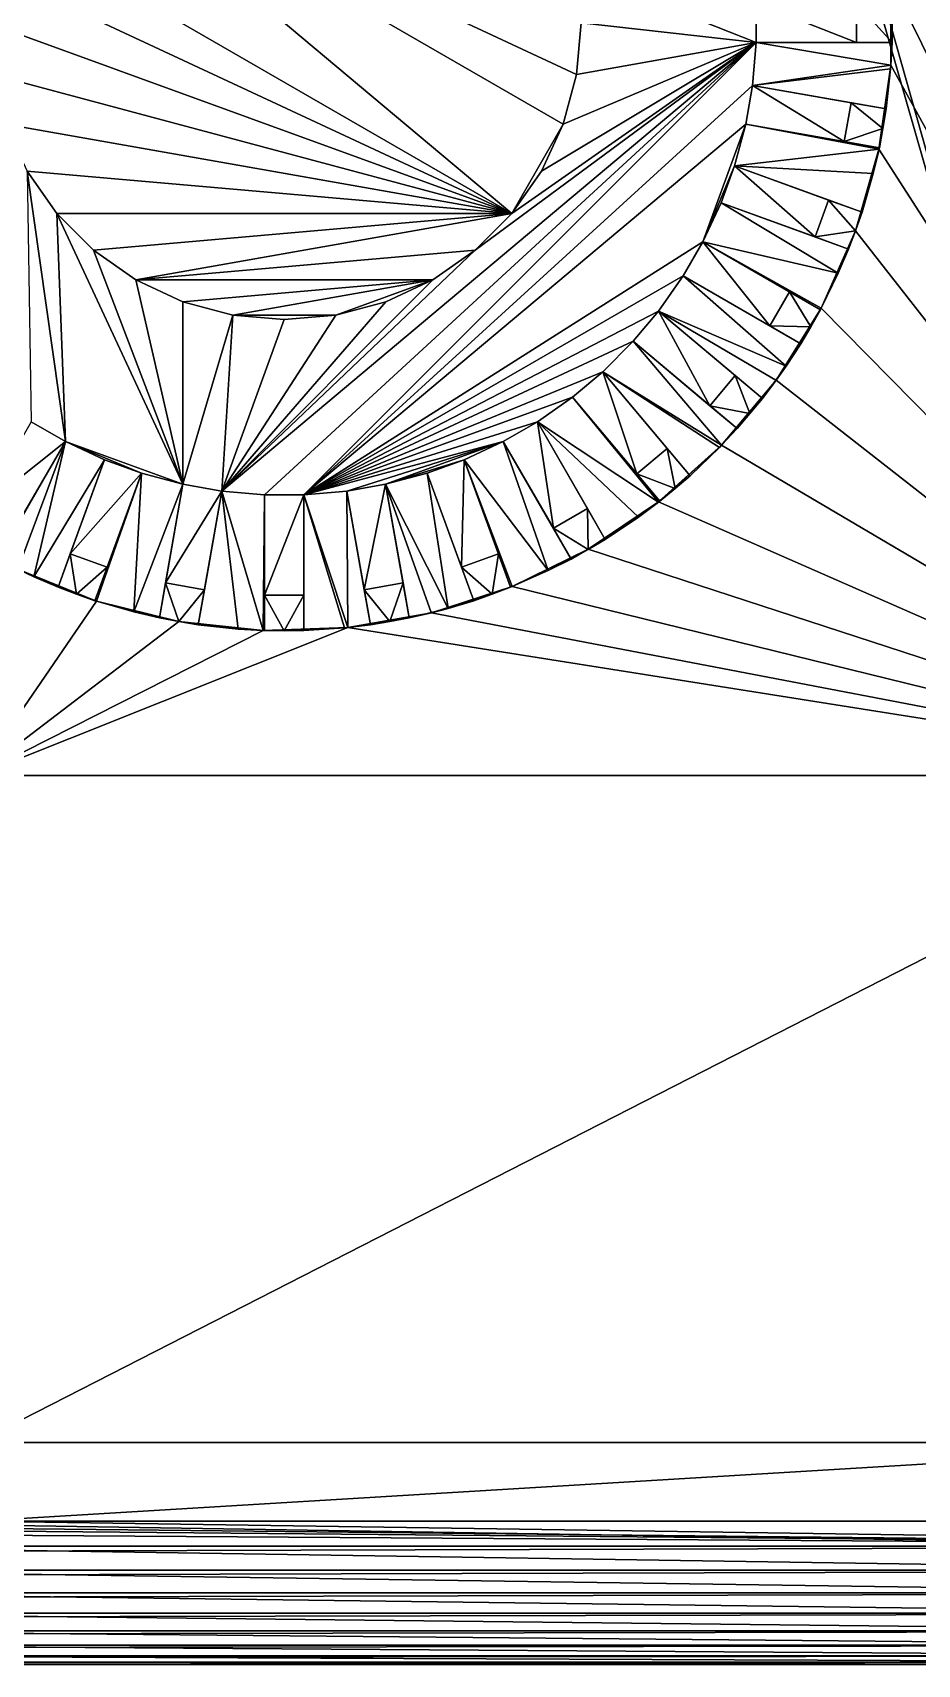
# Model space of a CAD drawing. Header units: metres. Extents: x 0 to 119, y 0 to 68.
# Drawn here: x 94.2 to 106.57, y 0 to 22.81 of the extents above; entities that cross this region are included whole.
import ezdxf

# ---------------------------------------------------------------- set-up
doc = ezdxf.new("R2010")
doc.units = ezdxf.units.M

msp = doc.modelspace()

# ---------------------------------------------------------------- linework, layer by layer
for points in [[(93.896515, 55.881092), (95.997047, 55.881767), (90.121101, 2)], [(90.121101, 2), (95.997047, 55.881767), (96.645309, 55.874252)], [(90.121101, 2), (96.645309, 55.874252), (112.121101, 2)], [(112.121101, 2), (96.645309, 55.874252), (96.868408, 55.873478)], [(112.121101, 2), (96.868408, 55.873478), (112.121101, 55.873478)], [(111.671097, 33.475002, 40), (106.200386, 23.542929, 40), (111.671097, 12.425, 40)], [(94.542015, 25.617567, 41), (93.821373, 24.369383, 41), (100.900185, 20.282431, 41)], [(100.900185, 20.282431, 41), (101.620827, 21.530617, 41), (94.542015, 25.617567, 41)], [(94.542015, 25.617567, 41), (101.620827, 21.530617, 41), (101.808052, 22.229361, 41)], [(94.542015, 25.617567, 41), (101.808052, 22.229361, 41), (101.871101, 22.949999, 41)], [(100.900185, 20.282431, 41), (93.821373, 24.369383, 41), (93.63414, 23.670639, 41)], [(100.900185, 20.282431, 41), (93.63414, 23.670639, 41), (93.571098, 22.949999, 41)], [(104.321098, 23.225, 40.799999), (101.808052, 23.670639, 40.799999), (104.321098, 22.674999, 40.799999)], [(104.321098, 22.674999, 40.799999), (101.808052, 23.670639, 40.799999), (101.871101, 22.949999, 40.799999)], [(111.671097, 12.425, 40), (106.200386, 23.542929, 40), (106.200386, 22.357071, 40)], [(106.218842, 22.675035, 40.799999), (106.200386, 22.357071, 40), (106.200386, 23.542929, 40)], [(106.218842, 22.675035, 40.799999), (106.200386, 23.542929, 40), (106.218834, 23.224964, 40.799999)], [(104.321098, 22.674999, 40.799999), (105.7211, 22.674999, 41.299999), (104.321098, 23.225, 40.799999)], [(104.321098, 23.225, 40.799999), (105.7211, 22.674999, 41.299999), (105.7211, 23.225, 41.299999)], [(105.7211, 22.674999, 41.299999), (106.218842, 22.675035, 40.799999), (105.7211, 23.225, 41.299999)], [(105.7211, 23.225, 41.299999), (106.218842, 22.675035, 40.799999), (106.218834, 23.224964, 40.799999)], [(93.571098, 22.949999, 41), (93.63414, 22.229361, 41), (100.900185, 20.282431, 41)], [(104.321098, 22.674999, 40.799999), (101.871101, 22.949999, 40.799999), (101.808052, 22.229361, 40.799999)], [(101.808052, 22.229361, 41), (101.808052, 22.229361, 40.799999), (101.871101, 22.949999, 40.799999)], [(101.808052, 22.229361, 41), (101.871101, 22.949999, 40.799999), (101.871101, 22.949999, 41)], [(104.321098, 22.674999, 40.799999), (100.388672, 19.770914, 40.799999), (96.84584, 16.402515, 40.799999)], [(104.321098, 22.674999, 40.799999), (96.84584, 16.402515, 40.799999), (97.446098, 16.349998, 40.799999)], [(97.446098, 16.349998, 40.799999), (97.996101, 16.349998, 40.799999), (104.321098, 22.674999, 40.799999)], [(104.268578, 22.074743, 40.799999), (104.321098, 22.674999, 40.799999), (97.996101, 16.349998, 40.799999)], [(100.900185, 20.282431, 40.799999), (100.388672, 19.770914, 40.799999), (104.321098, 22.674999, 40.799999)], [(104.321098, 22.674999, 40.799999), (101.315102, 20.875, 40.799999), (100.900185, 20.282431, 40.799999)], [(104.321098, 22.674999, 40.799999), (101.620827, 21.530617, 40.799999), (101.315102, 20.875, 40.799999)], [(101.808052, 22.229361, 40.799999), (101.620827, 21.530617, 40.799999), (104.321098, 22.674999, 40.799999)], [(106.200325, 22.357075, 40.799999), (104.321098, 22.674999, 40.799999), (104.268578, 22.074743, 40.799999)], [(106.200325, 22.357075, 40.799999), (106.218842, 22.675035, 40.799999), (104.321098, 22.674999, 40.799999)], [(106.218842, 22.675035, 40.799999), (105.7211, 22.674999, 41.299999), (104.321098, 22.674999, 40.799999)], [(106.200325, 22.357075, 40.799999), (106.200386, 22.357071, 40), (106.218842, 22.675035, 40.799999)], [(106.200325, 22.357075, 40.799999), (104.268578, 22.074743, 40.799999), (106.197266, 22.304621, 40.799999)], [(111.671097, 12.425, 40), (106.200386, 22.357071, 40), (106.035355, 21.182751, 40)], [(106.200386, 22.357071, 40), (106.197266, 22.304621, 40.799999), (106.035355, 21.182751, 40)], [(106.200386, 22.357071, 40), (106.200325, 22.357075, 40.799999), (106.197266, 22.304621, 40.799999)], [(93.63414, 22.229361, 41), (93.821373, 21.530617, 41), (100.900185, 20.282431, 41)], [(101.620827, 21.530617, 41), (101.620827, 21.530617, 40.799999), (101.808052, 22.229361, 40.799999)], [(101.620827, 21.530617, 41), (101.808052, 22.229361, 40.799999), (101.808052, 22.229361, 41)], [(106.197266, 22.304621, 40.799999), (104.268578, 22.074743, 40.799999), (106.137527, 21.745199, 40.799999)], [(106.035355, 21.182751, 40), (106.197266, 22.304621, 40.799999), (106.137527, 21.745199, 40.799999)], [(104.268578, 22.074743, 40.799999), (97.996101, 16.349998, 40.799999), (104.17308, 21.5331, 40.799999)], [(104.17308, 21.5331, 40.799999), (105.551811, 21.289993, 41.299999), (104.268578, 22.074743, 40.799999)], [(104.268578, 22.074743, 40.799999), (105.551811, 21.289993, 41.299999), (105.647308, 21.831636, 41.299999)], [(104.268578, 22.074743, 40.799999), (105.647308, 21.831636, 41.299999), (106.137527, 21.745199, 40.799999)], [(106.092377, 21.473919, 40.799999), (105.647308, 21.831636, 41.299999), (105.551811, 21.289993, 41.299999)], [(106.137527, 21.745199, 40.799999), (105.647308, 21.831636, 41.299999), (106.092377, 21.473919, 40.799999)], [(106.035355, 21.182751, 40), (106.137527, 21.745199, 40.799999), (106.092377, 21.473919, 40.799999)], [(100.900185, 20.282431, 41), (93.821373, 21.530617, 41), (94.12709, 20.875, 41)], [(97.996101, 16.349998, 40.799999), (103.574364, 19.888157, 40.799999), (104.17308, 21.5331, 40.799999)], [(100.900185, 20.282431, 41), (101.315102, 20.875, 41), (101.620827, 21.530617, 41)], [(101.315102, 20.875, 41), (101.315102, 20.875, 40.799999), (101.620827, 21.530617, 40.799999)], [(101.315102, 20.875, 41), (101.620827, 21.530617, 40.799999), (101.620827, 21.530617, 41)], [(104.17308, 21.5331, 40.799999), (103.574364, 19.888157, 40.799999), (104.01712, 20.951082, 40.799999)], [(104.17308, 21.5331, 40.799999), (104.01712, 20.951082, 40.799999), (106.037041, 21.182354, 40.799999)], [(106.037041, 21.182354, 40.799999), (106.042023, 21.203556, 40.799999), (104.17308, 21.5331, 40.799999)], [(106.042023, 21.203556, 40.799999), (105.551811, 21.289993, 41.299999), (104.17308, 21.5331, 40.799999)], [(106.092377, 21.473919, 40.799999), (105.551811, 21.289993, 41.299999), (106.042023, 21.203556, 40.799999)], [(106.092377, 21.473919, 40.799999), (106.042023, 21.203556, 40.799999), (106.035355, 21.182751, 40)], [(106.037041, 21.182354, 40.799999), (104.01712, 20.951082, 40.799999), (105.957397, 20.843306, 40.799999)], [(106.035355, 21.182751, 40), (105.708488, 20.04283, 40), (111.671097, 12.425, 40)], [(105.800453, 20.302006, 40.799999), (105.708488, 20.04283, 40), (106.035355, 21.182751, 40)], [(105.800453, 20.302006, 40.799999), (106.035355, 21.182751, 40), (105.957397, 20.843306, 40.799999)], [(106.035355, 21.182751, 40), (106.037041, 21.182354, 40.799999), (105.957397, 20.843306, 40.799999)], [(106.035355, 21.182751, 40), (106.042023, 21.203556, 40.799999), (106.037041, 21.182354, 40.799999)], [(94.659256, 17.096731, 40.799999), (94.542015, 20.282431, 40.799999), (94.12709, 20.875, 40.799999)], [(94.659256, 17.096731, 40.799999), (94.12709, 20.875, 40.799999), (94.182938, 17.371733, 40.799999)], [(94.12709, 20.875, 41), (94.12709, 20.875, 40.799999), (94.542015, 20.282431, 40.799999)], [(94.12709, 20.875, 41), (94.542015, 20.282431, 40.799999), (94.542015, 20.282431, 41)], [(100.900185, 20.282431, 41), (94.12709, 20.875, 41), (94.542015, 20.282431, 41)], [(100.900185, 20.282431, 41), (100.900185, 20.282431, 40.799999), (101.315102, 20.875, 40.799999)], [(100.900185, 20.282431, 41), (101.315102, 20.875, 40.799999), (101.315102, 20.875, 41)], [(103.574364, 19.888157, 40.799999), (103.82901, 20.434252, 40.799999), (104.01712, 20.951082, 40.799999)], [(103.82901, 20.434252, 40.799999), (105.144585, 19.955423, 41.299999), (104.01712, 20.951082, 40.799999)], [(104.01712, 20.951082, 40.799999), (105.800453, 20.302006, 40.799999), (105.957397, 20.843306, 40.799999)], [(104.01712, 20.951082, 40.799999), (105.144585, 19.955423, 41.299999), (105.332695, 20.472254, 41.299999)], [(104.01712, 20.951082, 40.799999), (105.332695, 20.472254, 41.299999), (105.800453, 20.302006, 40.799999)], [(105.466682, 19.44886, 40.799999), (103.82901, 20.434252, 40.799999), (103.574364, 19.888157, 40.799999)], [(105.612335, 19.785175, 40.799999), (103.82901, 20.434252, 40.799999), (105.466682, 19.44886, 40.799999)], [(105.612335, 19.785175, 40.799999), (105.144585, 19.955423, 41.299999), (103.82901, 20.434252, 40.799999)], [(105.708557, 20.042805, 40.799999), (105.332695, 20.472254, 41.299999), (105.144585, 19.955423, 41.299999)], [(105.800453, 20.302006, 40.799999), (105.332695, 20.472254, 41.299999), (105.708557, 20.042805, 40.799999)], [(96.304192, 16.498022, 40.799999), (95.053528, 19.770914, 40.799999), (94.542015, 20.282431, 40.799999)], [(96.304192, 16.498022, 40.799999), (94.542015, 20.282431, 40.799999), (94.659256, 17.096731, 40.799999)], [(94.542015, 20.282431, 41), (94.542015, 20.282431, 40.799999), (95.053528, 19.770914, 40.799999)], [(94.542015, 20.282431, 41), (95.053528, 19.770914, 40.799999), (95.053528, 19.770914, 41)], [(95.053528, 19.770914, 41), (100.900185, 20.282431, 41), (94.542015, 20.282431, 41)], [(95.646095, 19.355993, 41), (100.900185, 20.282431, 41), (95.053528, 19.770914, 41)], [(95.646095, 19.355993, 41), (100.388672, 19.770914, 41), (100.900185, 20.282431, 41)], [(100.388672, 19.770914, 41), (100.388672, 19.770914, 40.799999), (100.900185, 20.282431, 40.799999)], [(100.388672, 19.770914, 41), (100.900185, 20.282431, 40.799999), (100.900185, 20.282431, 41)], [(105.708557, 20.042805, 40.799999), (105.708488, 20.04283, 40), (105.800453, 20.302006, 40.799999)], [(97.996101, 16.349998, 40.799999), (103.299362, 19.411842, 40.799999), (103.574364, 19.888157, 40.799999)], [(103.299362, 19.411842, 40.799999), (104.511795, 18.711843, 41.299999), (103.574364, 19.888157, 40.799999)], [(105.466682, 19.44886, 40.799999), (103.574364, 19.888157, 40.799999), (105.227448, 18.958857, 40.799999)], [(105.227448, 18.958857, 40.799999), (103.574364, 19.888157, 40.799999), (105.217888, 18.93927, 40.799999)], [(103.574364, 19.888157, 40.799999), (104.511795, 18.711843, 41.299999), (104.786797, 19.188156, 41.299999)], [(103.574364, 19.888157, 40.799999), (104.786797, 19.188156, 41.299999), (105.217888, 18.93927, 40.799999)], [(105.708557, 20.042805, 40.799999), (105.144585, 19.955423, 41.299999), (105.612335, 19.785175, 40.799999)], [(105.708488, 20.04283, 40), (105.226151, 18.959492, 40), (111.671097, 12.425, 40)], [(105.708488, 20.04283, 40), (105.466682, 19.44886, 40.799999), (105.226151, 18.959492, 40)], [(105.708488, 20.04283, 40), (105.612335, 19.785175, 40.799999), (105.466682, 19.44886, 40.799999)], [(105.708557, 20.042805, 40.799999), (105.612335, 19.785175, 40.799999), (105.708488, 20.04283, 40)], [(95.646095, 19.355993, 40.799999), (95.053528, 19.770914, 40.799999), (96.304192, 16.498022, 40.799999)], [(95.053528, 19.770914, 41), (95.053528, 19.770914, 40.799999), (95.646095, 19.355993, 40.799999)], [(95.053528, 19.770914, 41), (95.646095, 19.355993, 40.799999), (95.646095, 19.355993, 41)], [(99.796104, 19.355993, 41), (100.388672, 19.770914, 41), (95.646095, 19.355993, 41)], [(100.388672, 19.770914, 40.799999), (99.796104, 19.355993, 40.799999), (96.84584, 16.402515, 40.799999)], [(99.796104, 19.355993, 41), (99.796104, 19.355993, 40.799999), (100.388672, 19.770914, 40.799999)], [(99.796104, 19.355993, 41), (100.388672, 19.770914, 40.799999), (100.388672, 19.770914, 41)], [(102.953758, 18.918264, 40.799999), (103.299362, 19.411842, 40.799999), (97.996101, 16.349998, 40.799999)], [(102.953758, 18.918264, 40.799999), (104.738747, 18.151075, 40.799999), (103.299362, 19.411842, 40.799999)], [(104.738747, 18.151075, 40.799999), (104.942886, 18.462955, 40.799999), (103.299362, 19.411842, 40.799999)], [(104.942886, 18.462955, 40.799999), (104.511795, 18.711843, 41.299999), (103.299362, 19.411842, 40.799999)], [(105.226151, 18.959492, 40), (105.466682, 19.44886, 40.799999), (105.227448, 18.958857, 40.799999)], [(96.304192, 16.498022, 40.799999), (96.30172, 19.050276, 40.799999), (95.646095, 19.355993, 40.799999)], [(95.646095, 19.355993, 41), (95.646095, 19.355993, 40.799999), (96.30172, 19.050276, 40.799999)], [(95.646095, 19.355993, 41), (96.30172, 19.050276, 40.799999), (96.30172, 19.050276, 41)], [(96.30172, 19.050276, 41), (99.796104, 19.355993, 41), (95.646095, 19.355993, 41)], [(97.000458, 18.863049, 41), (99.796104, 19.355993, 41), (96.30172, 19.050276, 41)], [(96.84584, 16.402515, 40.799999), (99.796104, 19.355993, 40.799999), (99.14048, 19.050276, 40.799999)], [(97.000458, 18.863049, 41), (98.441734, 18.863049, 41), (99.796104, 19.355993, 41)], [(98.441734, 18.863049, 41), (99.14048, 19.050276, 41), (99.796104, 19.355993, 41)], [(99.14048, 19.050276, 41), (99.14048, 19.050276, 40.799999), (99.796104, 19.355993, 40.799999)], [(99.14048, 19.050276, 41), (99.796104, 19.355993, 40.799999), (99.796104, 19.355993, 41)], [(105.082588, 18.699844, 40.799999), (104.786797, 19.188156, 41.299999), (104.511795, 18.711843, 41.299999)], [(105.217888, 18.93927, 40.799999), (104.786797, 19.188156, 41.299999), (105.082588, 18.699844, 40.799999)], [(96.304192, 16.498022, 40.799999), (97.000458, 18.863049, 40.799999), (96.30172, 19.050276, 40.799999)], [(96.30172, 19.050276, 41), (96.30172, 19.050276, 40.799999), (97.000458, 18.863049, 40.799999)], [(96.30172, 19.050276, 41), (97.000458, 18.863049, 40.799999), (97.000458, 18.863049, 41)], [(96.84584, 16.402515, 40.799999), (99.14048, 19.050276, 40.799999), (98.441734, 18.863049, 40.799999)], [(98.441734, 18.863049, 41), (98.441734, 18.863049, 40.799999), (99.14048, 19.050276, 40.799999)], [(98.441734, 18.863049, 41), (99.14048, 19.050276, 40.799999), (99.14048, 19.050276, 41)], [(111.671097, 12.425, 40), (105.226151, 18.959492, 40), (104.597748, 17.953827, 40)], [(105.226151, 18.959492, 40), (104.738747, 18.151075, 40.799999), (104.597748, 17.953827, 40)], [(105.226151, 18.959492, 40), (104.942886, 18.462955, 40.799999), (104.738747, 18.151075, 40.799999)], [(105.082588, 18.699844, 40.799999), (104.942886, 18.462955, 40.799999), (105.226151, 18.959492, 40)], [(105.226151, 18.959492, 40), (105.217888, 18.93927, 40.799999), (105.082588, 18.699844, 40.799999)], [(105.226151, 18.959492, 40), (105.227448, 18.958857, 40.799999), (105.217888, 18.93927, 40.799999)], [(96.84584, 16.402515, 40.799999), (97.000458, 18.863049, 40.799999), (96.304192, 16.498022, 40.799999)], [(98.441734, 18.863049, 40.799999), (97.7211, 18.799999, 40.799999), (96.84584, 16.402515, 40.799999)], [(96.84584, 16.402515, 40.799999), (97.7211, 18.799999, 40.799999), (97.000458, 18.863049, 40.799999)], [(97.000458, 18.863049, 41), (97.000458, 18.863049, 40.799999), (97.7211, 18.799999, 40.799999)], [(97.000458, 18.863049, 41), (97.7211, 18.799999, 40.799999), (97.7211, 18.799999, 41)], [(97.7211, 18.799999, 41), (98.441734, 18.863049, 41), (97.000458, 18.863049, 41)], [(97.7211, 18.799999, 41), (97.7211, 18.799999, 40.799999), (98.441734, 18.863049, 40.799999)], [(97.7211, 18.799999, 41), (98.441734, 18.863049, 40.799999), (98.441734, 18.863049, 41)], [(97.996101, 16.349998, 40.799999), (102.600227, 18.496941, 40.799999), (102.953758, 18.918264, 40.799999)], [(102.600227, 18.496941, 40.799999), (103.672684, 17.597036, 41.299999), (102.953758, 18.918264, 40.799999)], [(102.953758, 18.918264, 40.799999), (104.407532, 17.698399, 40.799999), (104.595589, 17.955406, 40.799999)], [(104.595589, 17.955406, 40.799999), (104.738747, 18.151075, 40.799999), (102.953758, 18.918264, 40.799999)], [(102.953758, 18.918264, 40.799999), (103.672684, 17.597036, 41.299999), (104.026222, 18.018362, 41.299999)], [(102.953758, 18.918264, 40.799999), (104.026222, 18.018362, 41.299999), (104.407532, 17.698399, 40.799999)], [(105.082588, 18.699844, 40.799999), (104.511795, 18.711843, 41.299999), (104.942886, 18.462955, 40.799999)], [(102.174164, 18.070873, 40.799999), (102.600227, 18.496941, 40.799999), (97.996101, 16.349998, 40.799999)], [(102.174164, 18.070873, 40.799999), (103.835121, 17.045753, 40.799999), (102.600227, 18.496941, 40.799999)], [(103.835121, 17.045753, 40.799999), (104.054001, 17.277073, 40.799999), (102.600227, 18.496941, 40.799999)], [(104.054001, 17.277073, 40.799999), (103.672684, 17.597036, 41.299999), (102.600227, 18.496941, 40.799999)], [(97.996101, 16.349998, 40.799999), (101.752831, 17.71734, 40.799999), (102.174164, 18.070873, 40.799999)], [(101.752831, 17.71734, 40.799999), (102.652733, 16.644878, 41.299999), (102.174164, 18.070873, 40.799999)], [(102.174164, 18.070873, 40.799999), (103.394028, 16.617094, 40.799999), (103.805748, 17.014715, 40.799999)], [(103.805748, 17.014715, 40.799999), (103.835121, 17.045753, 40.799999), (102.174164, 18.070873, 40.799999)], [(102.174164, 18.070873, 40.799999), (102.652733, 16.644878, 41.299999), (103.074059, 16.998409, 41.299999)], [(102.174164, 18.070873, 40.799999), (103.074059, 16.998409, 41.299999), (103.394028, 16.617094, 40.799999)], [(104.597748, 17.953827, 40), (104.738747, 18.151075, 40.799999), (104.595589, 17.955406, 40.799999)], [(104.232628, 17.486179, 40.799999), (104.026222, 18.018362, 41.299999), (103.672684, 17.597036, 41.299999)], [(111.671097, 12.425, 40), (104.597748, 17.953827, 40), (103.835487, 17.045404, 40)], [(104.597748, 17.953827, 40), (104.054001, 17.277073, 40.799999), (103.835487, 17.045404, 40)], [(104.407532, 17.698399, 40.799999), (104.026222, 18.018362, 41.299999), (104.232628, 17.486179, 40.799999)], [(104.597748, 17.953827, 40), (104.232628, 17.486179, 40.799999), (104.054001, 17.277073, 40.799999)], [(104.407532, 17.698399, 40.799999), (104.232628, 17.486179, 40.799999), (104.597748, 17.953827, 40)], [(104.597748, 17.953827, 40), (104.595589, 17.955406, 40.799999), (104.407532, 17.698399, 40.799999)], [(101.259254, 17.371733, 40.799999), (101.752831, 17.71734, 40.799999), (97.996101, 16.349998, 40.799999)], [(101.259254, 17.371733, 40.799999), (102.955254, 16.250523, 40.799999), (101.752831, 17.71734, 40.799999)], [(102.955254, 16.250523, 40.799999), (102.972702, 16.263559, 40.799999), (101.752831, 17.71734, 40.799999)], [(102.972702, 16.263559, 40.799999), (102.652733, 16.644878, 41.299999), (101.752831, 17.71734, 40.799999)], [(104.232628, 17.486179, 40.799999), (103.672684, 17.597036, 41.299999), (104.054001, 17.277073, 40.799999)], [(94.182938, 17.371733, 40.799999), (93.482941, 16.159296, 41.299999), (94.659256, 17.096731, 40.799999)], [(97.996101, 16.349998, 40.799999), (100.782944, 17.096731, 40.799999), (101.259254, 17.371733, 40.799999)], [(100.782944, 17.096731, 40.799999), (101.482941, 15.884297, 41.299999), (101.259254, 17.371733, 40.799999)], [(101.259254, 17.371733, 40.799999), (102.208138, 15.728211, 40.799999), (102.67337, 16.039829, 40.799999)], [(102.67337, 16.039829, 40.799999), (102.955254, 16.250523, 40.799999), (101.259254, 17.371733, 40.799999)], [(101.259254, 17.371733, 40.799999), (101.482941, 15.884297, 41.299999), (101.959259, 16.159296, 41.299999)], [(101.259254, 17.371733, 40.799999), (101.959259, 16.159296, 41.299999), (102.208138, 15.728211, 40.799999)], [(103.835487, 17.045404, 40), (104.054001, 17.277073, 40.799999), (103.835121, 17.045753, 40.799999)], [(94.659256, 17.096731, 40.799999), (93.482941, 16.159296, 41.299999), (93.959259, 15.884297, 41.299999)], [(93.710365, 15.453211, 40.799999), (93.996521, 15.313499, 40.799999), (94.659256, 17.096731, 40.799999)], [(94.659256, 17.096731, 40.799999), (93.959259, 15.884297, 41.299999), (93.710365, 15.453211, 40.799999)], [(94.659256, 17.096731, 40.799999), (93.996521, 15.313499, 40.799999), (94.219955, 15.204416, 40.799999)], [(95.205353, 16.842085, 40.799999), (94.659256, 17.096731, 40.799999), (94.219955, 15.204416, 40.799999)], [(95.722183, 16.653975, 40.799999), (96.304192, 16.498022, 40.799999), (94.659256, 17.096731, 40.799999)], [(95.722183, 16.653975, 40.799999), (94.659256, 17.096731, 40.799999), (95.205353, 16.842085, 40.799999)], [(97.996101, 16.349998, 40.799999), (98.596352, 16.402515, 40.799999), (100.782944, 17.096731, 40.799999)], [(98.596352, 16.402515, 40.799999), (99.138, 16.498022, 40.799999), (100.782944, 17.096731, 40.799999)], [(100.236847, 16.842085, 40.799999), (100.782944, 17.096731, 40.799999), (99.138, 16.498022, 40.799999)], [(101.409721, 15.291605, 40.799999), (100.782944, 17.096731, 40.799999), (100.236847, 16.842085, 40.799999)], [(101.409721, 15.291605, 40.799999), (101.731827, 15.453211, 40.799999), (100.782944, 17.096731, 40.799999)], [(101.731827, 15.453211, 40.799999), (101.482941, 15.884297, 41.299999), (100.782944, 17.096731, 40.799999)], [(103.184906, 16.438482, 40.799999), (103.074059, 16.998409, 41.299999), (102.652733, 16.644878, 41.299999)], [(111.671097, 12.425, 40), (103.835487, 17.045404, 40), (102.954224, 16.251909, 40)], [(103.805748, 17.014715, 40.799999), (102.954224, 16.251909, 40), (103.835487, 17.045404, 40)], [(103.394028, 16.617094, 40.799999), (102.954224, 16.251909, 40), (103.805748, 17.014715, 40.799999)], [(103.394028, 16.617094, 40.799999), (103.074059, 16.998409, 41.299999), (103.184906, 16.438482, 40.799999)], [(103.835487, 17.045404, 40), (103.835121, 17.045753, 40.799999), (103.805748, 17.014715, 40.799999)], [(95.205353, 16.842085, 40.799999), (94.219955, 15.204416, 40.799999), (94.556274, 15.058759, 40.799999)], [(94.556274, 15.058759, 40.799999), (94.726517, 15.526514, 41.299999), (95.205353, 16.842085, 40.799999)], [(95.205353, 16.842085, 40.799999), (94.726517, 15.526514, 41.299999), (95.722183, 16.653975, 40.799999)], [(95.722183, 16.653975, 40.799999), (94.726517, 15.526514, 41.299999), (95.243347, 15.338403, 41.299999)], [(95.073105, 14.870648, 40.799999), (95.09404, 14.864582, 40.799999), (95.722183, 16.653975, 40.799999)], [(95.722183, 16.653975, 40.799999), (95.243347, 15.338403, 41.299999), (95.073105, 14.870648, 40.799999)], [(95.722183, 16.653975, 40.799999), (95.09404, 14.864582, 40.799999), (95.614342, 14.713795, 40.799999)], [(95.614342, 14.713795, 40.799999), (96.304192, 16.498022, 40.799999), (95.722183, 16.653975, 40.799999)], [(100.236847, 16.842085, 40.799999), (99.138, 16.498022, 40.799999), (99.720016, 16.653975, 40.799999)], [(99.720016, 16.653975, 40.799999), (99.138, 16.498022, 40.799999), (100.011894, 14.763345, 40.799999)], [(99.720016, 16.653975, 40.799999), (100.198845, 15.338403, 41.299999), (100.236847, 16.842085, 40.799999)], [(99.720016, 16.653975, 40.799999), (100.011894, 14.763345, 40.799999), (100.369095, 14.870648, 40.799999)], [(100.369095, 14.870648, 40.799999), (100.198845, 15.338403, 41.299999), (99.720016, 16.653975, 40.799999)], [(100.236847, 16.842085, 40.799999), (100.198845, 15.338403, 41.299999), (100.715675, 15.526514, 41.299999)], [(100.885925, 15.058759, 40.799999), (100.905846, 15.067614, 40.799999), (100.236847, 16.842085, 40.799999)], [(100.236847, 16.842085, 40.799999), (100.905846, 15.067614, 40.799999), (101.409721, 15.291605, 40.799999)], [(100.236847, 16.842085, 40.799999), (100.715675, 15.526514, 41.299999), (100.885925, 15.058759, 40.799999)], [(95.614342, 14.713795, 40.799999), (95.974655, 14.629078, 40.799999), (96.304192, 16.498022, 40.799999)], [(95.974655, 14.629078, 40.799999), (96.061096, 15.119291, 41.299999), (96.304192, 16.498022, 40.799999)], [(96.304192, 16.498022, 40.799999), (96.061096, 15.119291, 41.299999), (96.84584, 16.402515, 40.799999)], [(98.596352, 16.402515, 40.799999), (98.839462, 15.023785, 41.299999), (99.138, 16.498022, 40.799999)], [(99.138, 16.498022, 40.799999), (98.839462, 15.023785, 41.299999), (99.381104, 15.119291, 41.299999)], [(99.467545, 14.629078, 40.799999), (99.776733, 14.70534, 40.799999), (99.138, 16.498022, 40.799999)], [(99.138, 16.498022, 40.799999), (99.776733, 14.70534, 40.799999), (100.011894, 14.763345, 40.799999)], [(99.138, 16.498022, 40.799999), (99.381104, 15.119291, 41.299999), (99.467545, 14.629078, 40.799999)], [(103.184906, 16.438482, 40.799999), (102.652733, 16.644878, 41.299999), (102.972702, 16.263559, 40.799999)], [(103.394028, 16.617094, 40.799999), (103.184906, 16.438482, 40.799999), (102.954224, 16.251909, 40)], [(102.954224, 16.251909, 40), (103.184906, 16.438482, 40.799999), (102.972702, 16.263559, 40.799999)], [(96.84584, 16.402515, 40.799999), (96.061096, 15.119291, 41.299999), (96.602737, 15.023785, 41.299999)], [(97.07618, 14.473912, 40.799999), (96.84584, 16.402515, 40.799999), (96.516296, 14.533572, 40.799999)], [(96.84584, 16.402515, 40.799999), (96.602737, 15.023785, 41.299999), (96.516296, 14.533572, 40.799999)], [(97.424355, 14.4535, 40.799999), (96.84584, 16.402515, 40.799999), (97.07618, 14.473912, 40.799999)], [(97.446098, 16.349998, 40.799999), (96.84584, 16.402515, 40.799999), (97.424355, 14.4535, 40.799999)], [(97.446098, 16.349998, 40.799999), (97.424355, 14.4535, 40.799999), (97.446098, 14.452225, 40.799999)], [(97.446098, 16.349998, 40.799999), (97.446098, 14.95, 41.299999), (97.996101, 16.349998, 40.799999)], [(97.996101, 16.349998, 40.799999), (97.446098, 14.95, 41.299999), (97.996101, 14.95, 41.299999)], [(97.446098, 14.452225, 40.799999), (97.446098, 14.95, 41.299999), (97.446098, 16.349998, 40.799999)], [(98.609612, 14.496352, 40.799999), (98.596352, 16.402515, 40.799999), (97.996101, 16.349998, 40.799999)], [(98.609612, 14.496352, 40.799999), (97.996101, 16.349998, 40.799999), (98.562492, 14.490808, 40.799999)], [(98.562492, 14.490808, 40.799999), (97.996101, 16.349998, 40.799999), (97.996101, 14.452225, 40.799999)], [(97.996101, 16.349998, 40.799999), (97.996101, 14.95, 41.299999), (97.996101, 14.452225, 40.799999)], [(98.609612, 14.496352, 40.799999), (98.925903, 14.533572, 40.799999), (98.596352, 16.402515, 40.799999)], [(98.925903, 14.533572, 40.799999), (98.839462, 15.023785, 41.299999), (98.596352, 16.402515, 40.799999)], [(102.954224, 16.251909, 40), (101.9711, 15.588783, 40), (111.671097, 12.425, 40)], [(102.954224, 16.251909, 40), (102.208138, 15.728211, 40.799999), (101.9711, 15.588783, 40)], [(102.954224, 16.251909, 40), (102.67337, 16.039829, 40.799999), (102.208138, 15.728211, 40.799999)], [(102.955254, 16.250523, 40.799999), (102.67337, 16.039829, 40.799999), (102.954224, 16.251909, 40)], [(102.954224, 16.251909, 40), (102.972702, 16.263559, 40.799999), (102.955254, 16.250523, 40.799999)], [(101.971252, 15.588506, 40.799999), (101.959259, 16.159296, 41.299999), (101.482941, 15.884297, 41.299999)], [(102.208138, 15.728211, 40.799999), (101.959259, 16.159296, 41.299999), (101.971252, 15.588506, 40.799999)], [(101.971252, 15.588506, 40.799999), (101.482941, 15.884297, 41.299999), (101.731827, 15.453211, 40.799999)], [(94.813904, 14.962549, 40.799999), (94.726517, 15.526514, 41.299999), (94.556274, 15.058759, 40.799999)], [(94.813904, 14.962549, 40.799999), (95.243347, 15.338403, 41.299999), (94.726517, 15.526514, 41.299999)], [(100.628288, 14.962561, 40.799999), (100.715675, 15.526514, 41.299999), (100.198845, 15.338403, 41.299999)], [(100.885925, 15.058759, 40.799999), (100.715675, 15.526514, 41.299999), (100.628288, 14.962561, 40.799999)], [(111.671097, 12.425, 40), (101.9711, 15.588783, 40), (100.905258, 15.068937, 40)], [(101.409721, 15.291605, 40.799999), (100.905258, 15.068937, 40), (101.9711, 15.588783, 40)], [(101.409721, 15.291605, 40.799999), (101.9711, 15.588783, 40), (101.731827, 15.453211, 40.799999)], [(101.9711, 15.588783, 40), (101.971252, 15.588506, 40.799999), (101.731827, 15.453211, 40.799999)], [(101.9711, 15.588783, 40), (102.208138, 15.728211, 40.799999), (101.971252, 15.588506, 40.799999)], [(93.421104, 12.425, 40), (95.09446, 14.866019, 40), (93.994942, 15.31025, 40)], [(93.994942, 15.31025, 40), (94.219955, 15.204416, 40.799999), (93.996521, 15.313499, 40.799999)], [(95.09446, 14.866019, 40), (94.219955, 15.204416, 40.799999), (93.994942, 15.31025, 40)], [(95.073105, 14.870648, 40.799999), (95.243347, 15.338403, 41.299999), (94.813904, 14.962549, 40.799999)], [(100.628288, 14.962561, 40.799999), (100.198845, 15.338403, 41.299999), (100.369095, 14.870648, 40.799999)], [(100.905846, 15.067614, 40.799999), (100.905258, 15.068937, 40), (101.409721, 15.291605, 40.799999)], [(95.09446, 14.866019, 40), (94.556274, 15.058759, 40.799999), (94.219955, 15.204416, 40.799999)], [(94.813904, 14.962549, 40.799999), (94.556274, 15.058759, 40.799999), (95.09446, 14.866019, 40)], [(96.245018, 14.578753, 40.799999), (96.061096, 15.119291, 41.299999), (95.974655, 14.629078, 40.799999)], [(96.245018, 14.578753, 40.799999), (96.602737, 15.023785, 41.299999), (96.061096, 15.119291, 41.299999)], [(99.197182, 14.578748, 40.799999), (99.381104, 15.119291, 41.299999), (98.839462, 15.023785, 41.299999)], [(99.467545, 14.629078, 40.799999), (99.381104, 15.119291, 41.299999), (99.197182, 14.578748, 40.799999)], [(111.671097, 12.425, 40), (100.905258, 15.068937, 40), (99.777428, 14.702486, 40)], [(100.905258, 15.068937, 40), (100.011894, 14.763345, 40.799999), (99.777428, 14.702486, 40)], [(100.905258, 15.068937, 40), (100.369095, 14.870648, 40.799999), (100.011894, 14.763345, 40.799999)], [(100.628288, 14.962561, 40.799999), (100.369095, 14.870648, 40.799999), (100.905258, 15.068937, 40)], [(100.905258, 15.068937, 40), (100.885925, 15.058759, 40.799999), (100.628288, 14.962561, 40.799999)], [(100.905846, 15.067614, 40.799999), (100.885925, 15.058759, 40.799999), (100.905258, 15.068937, 40)], [(96.245087, 14.579134, 40), (95.09446, 14.866019, 40), (93.421104, 12.425, 40)], [(95.09446, 14.866019, 40), (95.073105, 14.870648, 40.799999), (94.813904, 14.962549, 40.799999)], [(95.09404, 14.864582, 40.799999), (95.073105, 14.870648, 40.799999), (95.09446, 14.866019, 40)], [(95.09404, 14.864582, 40.799999), (95.09446, 14.866019, 40), (95.614342, 14.713795, 40.799999)], [(95.614342, 14.713795, 40.799999), (95.09446, 14.866019, 40), (96.245087, 14.579134, 40)], [(96.516296, 14.533572, 40.799999), (96.602737, 15.023785, 41.299999), (96.245018, 14.578753, 40.799999)], [(97.7211, 14.45, 40.799999), (97.996101, 14.95, 41.299999), (97.446098, 14.95, 41.299999)], [(97.7211, 14.45, 40.799999), (97.446098, 14.95, 41.299999), (97.446098, 14.452225, 40.799999)], [(97.996101, 14.452225, 40.799999), (97.996101, 14.95, 41.299999), (97.7211, 14.45, 40.799999)], [(99.197182, 14.578748, 40.799999), (98.839462, 15.023785, 41.299999), (98.925903, 14.533572, 40.799999)], [(95.614342, 14.713795, 40.799999), (96.245087, 14.579134, 40), (95.974655, 14.629078, 40.799999)], [(96.245087, 14.579134, 40), (96.245018, 14.578753, 40.799999), (95.974655, 14.629078, 40.799999)], [(111.671097, 12.425, 40), (99.777428, 14.702486, 40), (98.609589, 14.496564, 40)], [(99.777428, 14.702486, 40), (98.925903, 14.533572, 40.799999), (98.609589, 14.496564, 40)], [(99.777428, 14.702486, 40), (99.197182, 14.578748, 40.799999), (98.925903, 14.533572, 40.799999)], [(99.467545, 14.629078, 40.799999), (99.197182, 14.578748, 40.799999), (99.777428, 14.702486, 40)], [(99.777428, 14.702486, 40), (99.776733, 14.70534, 40.799999), (99.467545, 14.629078, 40.799999)], [(99.777428, 14.702486, 40), (100.011894, 14.763345, 40.799999), (99.776733, 14.70534, 40.799999)], [(96.245087, 14.579134, 40), (93.421104, 12.425, 40), (97.424446, 14.455178, 40)], [(97.424446, 14.455178, 40), (93.421104, 12.425, 40), (98.609589, 14.496564, 40)], [(98.609589, 14.496564, 40), (93.421104, 12.425, 40), (111.671097, 12.425, 40)], [(96.245087, 14.579134, 40), (96.516296, 14.533572, 40.799999), (96.245018, 14.578753, 40.799999)], [(97.424446, 14.455178, 40), (96.516296, 14.533572, 40.799999), (96.245087, 14.579134, 40)], [(97.424446, 14.455178, 40), (97.07618, 14.473912, 40.799999), (96.516296, 14.533572, 40.799999)], [(97.424355, 14.4535, 40.799999), (97.07618, 14.473912, 40.799999), (97.424446, 14.455178, 40)], [(97.424446, 14.455178, 40), (97.446098, 14.452225, 40.799999), (97.424355, 14.4535, 40.799999)], [(98.562492, 14.490808, 40.799999), (97.424446, 14.455178, 40), (98.609589, 14.496564, 40)], [(97.996101, 14.452225, 40.799999), (97.424446, 14.455178, 40), (98.562492, 14.490808, 40.799999)], [(97.996101, 14.452225, 40.799999), (97.7211, 14.45, 40.799999), (97.424446, 14.455178, 40)], [(97.424446, 14.455178, 40), (97.7211, 14.45, 40.799999), (97.446098, 14.452225, 40.799999)], [(98.609589, 14.496564, 40), (98.609612, 14.496352, 40.799999), (98.562492, 14.490808, 40.799999)], [(98.609589, 14.496564, 40), (98.925903, 14.533572, 40.799999), (98.609612, 14.496352, 40.799999)], [(111.671097, 12.425, 40), (93.421104, 12.425, 40), (93.421104, 3.1, 40)], [(111.671097, 12.425, 40), (93.421104, 3.1, 40), (111.671097, 3.1, 40)], [(111.671097, 3.1, 40), (93.421104, 3.1, 40), (93.421104, 2, 40)], [(111.671097, 3.1, 40), (93.421104, 2, 40), (111.671097, 2, 40)], [(117.121101, 1.652704, 39.969616), (63.396095, 2, 40), (2.121098, 1.652704, 39.969616)], [(117.121101, 1.652704, 39.969616), (78.371101, 2, 40), (63.396095, 2, 40)], [(84.071098, 2, 40), (78.371101, 2, 40), (117.121101, 1.652704, 39.969616)], [(117.121101, 1.652704, 39.969616), (93.421104, 2, 40), (84.071098, 2, 40)], [(112.121101, 1.652704, 0.030383), (90.121101, 1.652704, 0.030383), (90.121101, 2)], [(112.121101, 1.652704, 0.030383), (90.121101, 2), (112.121101, 2)], [(117.121101, 1.652704, 39.969616), (111.671097, 2, 40), (93.421104, 2, 40)], [(2.121098, 1.31596, 39.879387), (117.121101, 1.31596, 39.879387), (117.121101, 1.652704, 39.969616)], [(2.121098, 1.31596, 39.879387), (117.121101, 1.652704, 39.969616), (2.121098, 1.652704, 39.969616)], [(112.121101, 1.31596, 0.120614), (90.121101, 1.31596, 0.120614), (90.121101, 1.652704, 0.030383)], [(112.121101, 1.31596, 0.120614), (90.121101, 1.652704, 0.030383), (112.121101, 1.652704, 0.030383)], [(2.121098, 1, 39.732052), (117.121101, 1, 39.732052), (117.121101, 1.31596, 39.879387)], [(2.121098, 1, 39.732052), (117.121101, 1.31596, 39.879387), (2.121098, 1.31596, 39.879387)], [(112.121101, 1, 0.267949), (90.121101, 1, 0.267949), (90.121101, 1.31596, 0.120614)], [(112.121101, 1, 0.267949), (90.121101, 1.31596, 0.120614), (112.121101, 1.31596, 0.120614)], [(2.121098, 0.714425, 39.532089), (117.121101, 0.714425, 39.532089), (117.121101, 1, 39.732052)], [(2.121098, 0.714425, 39.532089), (117.121101, 1, 39.732052), (2.121098, 1, 39.732052)], [(112.121101, 0.714425, 0.467911), (90.121101, 0.714425, 0.467911), (90.121101, 1, 0.267949)], [(112.121101, 0.714425, 0.467911), (90.121101, 1, 0.267949), (112.121101, 1, 0.267949)], [(2.121098, 0.467911, 39.285576), (117.121101, 0.467911, 39.285576), (117.121101, 0.714425, 39.532089)], [(2.121098, 0.467911, 39.285576), (117.121101, 0.714425, 39.532089), (2.121098, 0.714425, 39.532089)], [(112.121101, 0.467911, 0.714425), (90.121101, 0.467911, 0.714425), (90.121101, 0.714425, 0.467911)], [(112.121101, 0.467911, 0.714425), (90.121101, 0.714425, 0.467911), (112.121101, 0.714425, 0.467911)], [(2.121098, 0.267949, 38.999996), (117.121101, 0.267949, 38.999996), (117.121101, 0.467911, 39.285576)], [(2.121098, 0.267949, 38.999996), (117.121101, 0.467911, 39.285576), (2.121098, 0.467911, 39.285576)], [(112.121101, 0.267949, 1), (90.121101, 0.267949, 1), (90.121101, 0.467911, 0.714425)], [(112.121101, 0.267949, 1), (90.121101, 0.467911, 0.714425), (112.121101, 0.467911, 0.714425)], [(2.121098, 0.120615, 38.68404), (117.121101, 0.120615, 38.68404), (117.121101, 0.267949, 38.999996)], [(2.121098, 0.120615, 38.68404), (117.121101, 0.267949, 38.999996), (2.121098, 0.267949, 38.999996)], [(112.121101, 0.120615, 1.315959), (90.121101, 0.120615, 1.315959), (90.121101, 0.267949, 1)], [(112.121101, 0.120615, 1.315959), (90.121101, 0.267949, 1), (112.121101, 0.267949, 1)], [(2.121098, 0.030384, 38.347298), (117.121101, 0.030384, 38.347298), (117.121101, 0.120615, 38.68404)], [(2.121098, 0.030384, 38.347298), (117.121101, 0.120615, 38.68404), (2.121098, 0.120615, 38.68404)], [(2.121098, 0, 38), (117.121101, 0, 38), (117.121101, 0.030384, 38.347298)], [(2.121098, 0, 38), (117.121101, 0.030384, 38.347298), (2.121098, 0.030384, 38.347298)], [(2.121098, 0, 38), (39.771099, 0, 27.384632), (117.121101, 0, 38)], [(117.121101, 0, 38), (39.771099, 0, 27.384632), (40.335453, 0, 27.335257)], [(117.121101, 0, 38), (40.335453, 0, 27.335257), (40.882668, 0, 27.188631)], [(40.882668, 0, 27.188631), (41.396099, 0, 26.949213), (117.121101, 0, 38)], [(117.121101, 0, 38), (41.396099, 0, 26.949213), (41.860161, 0, 26.624275)], [(41.860161, 0, 26.624275), (42.260742, 0, 26.22369), (117.121101, 0, 38)], [(117.121101, 0, 38), (42.260742, 0, 26.22369), (42.585682, 0, 25.75963)], [(117.121101, 0, 38), (42.585682, 0, 25.75963), (42.8251, 0, 25.246195)], [(42.8251, 0, 25.246195), (42.971722, 0, 24.698988), (117.121101, 0, 38)], [(117.121101, 0, 38), (42.971722, 0, 24.698988), (43.021099, 0, 24.13463)], [(117.121101, 0, 38), (43.021099, 0, 24.13463), (42.971722, 0, 23.570272)], [(83.947662, 0, 15.362339), (117.121101, 0, 38), (42.971722, 0, 23.570272)], [(84.463509, 0, 15.250123), (117.121101, 0, 38), (83.947662, 0, 15.362339)], [(84.463509, 0, 15.250123), (84.958138, 0, 15.065638), (117.121101, 0, 38)], [(117.121101, 0, 38), (84.958138, 0, 15.065638), (85.421471, 0, 14.812637)], [(117.121101, 0, 38), (85.421471, 0, 14.812637), (85.844086, 0, 14.496272)], [(85.844086, 0, 14.496272), (86.217377, 0, 14.122984), (117.121101, 0, 38)], [(117.121101, 0, 38), (86.217377, 0, 14.122984), (86.533737, 0, 13.700371)], [(117.121101, 0, 38), (86.533737, 0, 13.700371), (86.786736, 0, 13.237035)], [(86.786736, 0, 13.237035), (86.971222, 0, 12.74241), (117.121101, 0, 38)], [(117.121101, 0, 38), (86.971222, 0, 12.74241), (117.121101, 0, 6.999999)], [(86.971222, 0, 12.74241), (87.083435, 0, 12.226563), (117.121101, 0, 6.999999)], [(117.121101, 0, 6.999999), (87.083435, 0, 12.226563), (87.121101, 0, 11.7)], [(117.121101, 0, 6.999999), (87.121101, 0, 11.7), (87.121101, 0, 4.999999)], [(87.121101, 0, 4.999999), (90.121101, 0, 1.999998), (117.121101, 0, 6.999999)], [(112.121101, 0.030384, 1.652703), (90.121101, 0.030384, 1.652703), (90.121101, 0.120615, 1.315959)], [(112.121101, 0.030384, 1.652703), (90.121101, 0.120615, 1.315959), (112.121101, 0.120615, 1.315959)], [(112.121101, 0, 1.999998), (90.121101, 0, 1.999998), (90.121101, 0.030384, 1.652703)], [(112.121101, 0, 1.999998), (90.121101, 0.030384, 1.652703), (112.121101, 0.030384, 1.652703)], [(117.121101, 0, 6.999999), (90.121101, 0, 1.999998), (112.121101, 0, 1.999998)]]:
    msp.add_3dface(points)

doc.saveas('drawing.dxf')
